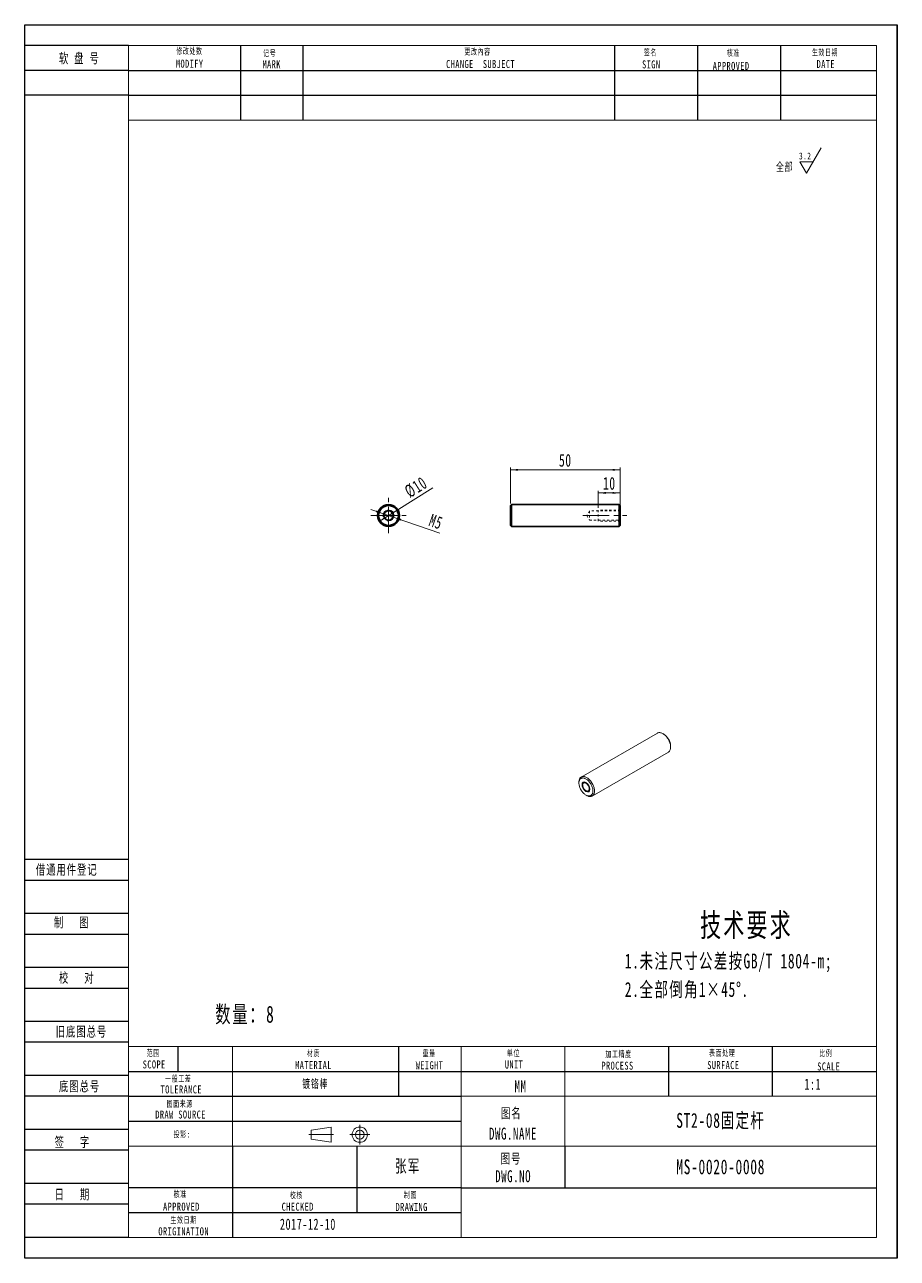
# Model space of a CAD drawing. Header units: millimetres. Extents: x 440 to 2654, y -10 to 563.
# Drawn here: x 1347 to 1744, y 2 to 563 of the extents above; entities that cross this region are included whole.
import ezdxf

# ---------------------------------------------------------------- set-up
doc = ezdxf.new("R2010")
doc.units = ezdxf.units.MM
for name, pattern in [('AD_LTYPE3 0 mm', [16, 11, -1, 1, -1, 1, -1]), ('点画线', [18, 12, -2, 2, -2]), ('虚线', [2, 1, -1])]:
    doc.linetypes.add(name, pattern=pattern)
doc.layers.get('0').update_dxf_attribs({"lineweight": 35})
for name, color, linetype, lineweight in [('ACAD0', 7, 'Continuous', 0), ('ACADA-定位3-标高', 171, 'Continuous', 0), ('ACADA-构件3-柱砼', 9, 'Continuous', 0), ('ACADA-构件8-屋面', 7, 'Continuous', 0), ('EB0', 7, 'Continuous', 35), ('中心线层', 1, '点画线', 18), ('尺寸线层', 3, 'Continuous', 18), ('虚线层', 6, '虚线', 18)]:
    doc.layers.add(name, color=color, linetype=linetype, lineweight=lineweight)
doc.styles.add('标准', font='', dxfattribs={"width": 0.667})
doc.styles.get('标准').set_extended_font_data('宋体')
doc.dimstyles.new('标准', dxfattribs={"dimtxt": 5.779688, "dimasz": 3.5, "dimexe": 1, "dimexo": 1, "dimgap": 1.209086, "dimtad": 1, "dimdsep": 46, "dimtxsty": '标准', "dimblk": '_CAXARROW', "dimcen": 0, "dimdle": 7, "dimazin": 2, "dimtfac": 0.707107, "dimtdec": 3, "dimtmove": 0, "dimatfit": 3, "dimfxl": 0, "dimfrac": 2, "dimtolj": 1, "dimarcsym": 0})

# ---------------------------------------------------------------- blocks, each defined once
blk = doc.blocks.new('*X5')
at = {"layer": '尺寸线层', "linetype": 'Continuous', "lineweight": 18}
for p, q in [((6.49, -1.41), (13.14, 10.09)), ((3.48, 3.82), (9.51, 3.82)), ((6.49, -1.41), (3.48, 3.82))]:
    blk.add_line(p, q, dxfattribs=at)
at = {"layer": '尺寸线层', "linetype": 'Continuous', "lineweight": 18, "line_spacing_factor": 1.15057, "style": '标准'}
for s, insert, char_height, width, attachment_point in [('\\T1.1;3.2', (8.68, 6.41), 3.116, 6.8178, 6), ('\\T1.1;全部', (-3.47, 1.27), 3.853, 17.1639, 5)]:
    blk.add_mtext(s, dxfattribs=dict(at, insert=insert, char_height=char_height, width=width, attachment_point=attachment_point))
blk = doc.blocks.new('*X31')
at = {"layer": '尺寸线层', "linetype": 'Continuous', "lineweight": 18}
for points in [[(1517.01, 342.79), (1514.27, 340.56), (1513.81, 341.3)], [(1508.53, 337.49), (1511.73, 338.97), (1511.27, 339.71)]]:
    blk.add_hatch(color=0, dxfattribs=at).paths.add_polyline_path(points, flags=0)
at = {"layer": '尺寸线层', "color": 0, "linetype": 'Continuous', "lineweight": 18}
blk.add_line((1532.92, 352.73), (1508.53, 337.49), dxfattribs=at)
at = {"layer": '尺寸线层', "color": 0, "linetype": 'Continuous', "lineweight": 18, "insert": (1525.23, 353), "char_height": 5.7797, "width": 18.1582, "attachment_point": 5, "rotation": 31.9995, "line_spacing_factor": 1.15057, "style": '标准'}
blk.add_mtext('\\T1.1;%%C10', dxfattribs=at)
blk = doc.blocks.new('_CAXARROW')
blk.add_hatch(color=0).paths.add_polyline_path([(0, 0), (-1, 0.125), (-1, -0.125)], flags=0)
blk = doc.blocks.new('*X32')
at = {"layer": '尺寸线层', "linetype": 'Continuous', "lineweight": 18}
for points in [[(1568.17, 360.91), (1571.67, 361.35), (1571.67, 360.48)], [(1618.17, 360.91), (1614.67, 361.35), (1614.67, 360.48)]]:
    blk.add_hatch(color=0, dxfattribs=at).paths.add_polyline_path(points, flags=0)
at = {"layer": '尺寸线层', "color": 0, "linetype": 'Continuous', "lineweight": 18}
for p, q in [((1568.17, 345.64), (1568.17, 361.91)), ((1568.17, 360.91), (1618.17, 360.91)), ((1618.17, 345.64), (1618.17, 361.91))]:
    blk.add_line(p, q, dxfattribs=at)
at = {"layer": '尺寸线层', "color": 0, "linetype": 'Continuous', "lineweight": 18, "insert": (1593.17, 365.22), "char_height": 5.78, "width": 8.2177, "attachment_point": 5, "line_spacing_factor": 1.15057, "style": '标准'}
blk.add_mtext('\\T1.1;50', dxfattribs=at)
blk = doc.blocks.new('*X33')
at = {"layer": '尺寸线层', "linetype": 'Continuous', "lineweight": 18}
for points in [[(1608.17, 350.41), (1611.67, 350.85), (1611.67, 349.98)], [(1618.17, 350.41), (1614.67, 350.85), (1614.67, 349.98)]]:
    blk.add_hatch(color=0, dxfattribs=at).paths.add_polyline_path(points, flags=0)
at = {"layer": '尺寸线层', "color": 0, "linetype": 'Continuous', "lineweight": 18}
for p, q in [((1608.17, 343.64), (1608.17, 351.41)), ((1608.17, 350.41), (1618.17, 350.41)), ((1618.17, 343.64), (1618.17, 351.41))]:
    blk.add_line(p, q, dxfattribs=at)
at = {"layer": '尺寸线层', "color": 0, "linetype": 'Continuous', "lineweight": 18, "insert": (1613.17, 354.72), "char_height": 5.78, "width": 8.2177, "attachment_point": 5, "line_spacing_factor": 1.15057, "style": '标准'}
blk.add_mtext('\\T1.1;10', dxfattribs=at)
blk = doc.blocks.new('*X34')
at = {"layer": '尺寸线层', "linetype": 'Continuous', "lineweight": 18}
for points in [[(1510.41, 340.95), (1506.95, 341.67), (1507.24, 342.5)], [(1515.13, 339.33), (1518.3, 337.78), (1518.59, 338.6)]]:
    blk.add_hatch(color=0, dxfattribs=at).paths.add_polyline_path(points, flags=0)
at = {"layer": '尺寸线层', "color": 0, "linetype": 'Continuous', "lineweight": 18}
blk.add_line((1536.08, 332.14), (1504.73, 342.9), dxfattribs=at)
at = {"layer": '尺寸线层', "color": 0, "linetype": 'Continuous', "lineweight": 18, "insert": (1534.32, 337.3), "char_height": 5.78, "width": 11.0137, "attachment_point": 5, "rotation": 341.06, "line_spacing_factor": 1.15057, "style": '标准'}
blk.add_mtext('\\T1.1;M5', dxfattribs=at)

msp = doc.modelspace()

# ---------------------------------------------------------------- linework, layer by layer
at = {"layer": 'ACAD0', "linetype": 'Continuous', "lineweight": 0}
for p, q in [((1394.535, 11.631), (1394.535, 554.008)), ((1394.535, 554.008), (1734.701, 554.008)), ((1734.701, 554.008), (1734.701, 11.631)), ((1394.535, 519.991), (1734.701, 519.991)), ((1394.535, 98.563), (1734.701, 98.563)), ((1441.78, 53.207), (1441.78, 98.563)), ((1545.72, 11.631), (1545.72, 98.563)), ((1592.965, 53.207), (1592.965, 98.563)), ((1545.72, 75.885), (1734.701, 75.885)), ((1394.535, 53.207), (1734.701, 53.207)), ((1394.535, 11.631), (1734.701, 11.631))]:
    msp.add_line(p, q, dxfattribs=at)
at = {"layer": 'ACAD0', "color": 7, "linetype": 'Continuous', "lineweight": 15}
for p, q in [((1635.035, 241.17), (1600.387, 221.168)), ((1637.889, 240.718), (1637.535, 240.922)), ((1605.386, 212.508), (1640.035, 232.51)), ((1641.07, 234.799), (1641.07, 235.207)), ((1599.351, 218.879), (1599.351, 218.471)), ((1602.532, 212.96), (1602.886, 212.756))]:
    msp.add_line(p, q, dxfattribs=at)
for points in [[(1641.07, 234.799), (1641.058, 235.153), (1641.019, 235.518), (1640.956, 235.894), (1640.868, 236.276), (1640.756, 236.662), (1640.621, 237.049), (1640.464, 237.435), (1640.286, 237.817), (1640.087, 238.192), (1639.871, 238.556), (1639.637, 238.909), (1639.388, 239.246), (1639.126, 239.567), (1638.853, 239.867), (1638.57, 240.146), (1638.28, 240.401), (1637.984, 240.63), (1637.685, 240.832), (1637.385, 241.006), (1637.086, 241.149), (1636.79, 241.261), (1636.499, 241.341), (1636.216, 241.389), (1635.943, 241.404), (1635.681, 241.387), (1635.432, 241.336), (1635.199, 241.253), (1635.035, 241.17)], [(1599.351, 218.879), (1599.364, 219.218), (1599.402, 219.54), (1599.465, 219.842), (1599.553, 220.123), (1599.665, 220.38), (1599.8, 220.611), (1599.957, 220.815), (1600.136, 220.991), (1600.334, 221.137), (1600.551, 221.251), (1600.784, 221.334), (1601.033, 221.385), (1601.295, 221.402), (1601.568, 221.387), (1601.851, 221.339), (1602.142, 221.259), (1602.437, 221.147), (1602.736, 221.004), (1603.037, 220.83), (1603.336, 220.628), (1603.631, 220.399), (1603.922, 220.144), (1604.205, 219.865), (1604.478, 219.565), (1604.74, 219.244), (1604.989, 218.907), (1605.222, 218.554), (1605.439, 218.19), (1605.637, 217.815), (1605.816, 217.433), (1605.973, 217.047), (1606.108, 216.66), (1606.22, 216.274), (1606.308, 215.892), (1606.371, 215.516), (1606.409, 215.151), (1606.422, 214.797)], [(1605.715, 214.797), (1605.702, 215.134), (1605.664, 215.483), (1605.6, 215.841), (1605.512, 216.205), (1605.4, 216.573), (1605.265, 216.942), (1605.107, 217.308), (1604.929, 217.668), (1604.732, 218.02), (1604.517, 218.361), (1604.286, 218.689), (1604.041, 218.999), (1603.784, 219.291), (1603.516, 219.561), (1603.241, 219.808), (1602.96, 220.029), (1602.676, 220.222), (1602.39, 220.387), (1602.106, 220.522), (1601.825, 220.625), (1601.55, 220.696), (1601.282, 220.735), (1601.025, 220.74), (1600.78, 220.712), (1600.549, 220.652), (1600.334, 220.559), (1600.137, 220.435), (1599.959, 220.28), (1599.801, 220.095), (1599.666, 219.883), (1599.554, 219.645), (1599.466, 219.382), (1599.402, 219.097), (1599.364, 218.793), (1599.351, 218.471), (1599.364, 218.134), (1599.402, 217.785), (1599.466, 217.427), (1599.554, 217.063), (1599.666, 216.695), (1599.801, 216.326), (1599.959, 215.96), (1600.137, 215.6), (1600.334, 215.248), (1600.549, 214.906), (1600.78, 214.579), (1601.025, 214.269), (1601.282, 213.977), (1601.55, 213.707), (1601.825, 213.46), (1602.106, 213.239), (1602.39, 213.046), (1602.676, 212.881), (1602.96, 212.746), (1603.241, 212.643), (1603.516, 212.572), (1603.784, 212.533), (1604.041, 212.528), (1604.286, 212.555), (1604.517, 212.616), (1604.732, 212.709), (1604.929, 212.833), (1605.107, 212.988), (1605.265, 213.172), (1605.4, 213.385), (1605.512, 213.623), (1605.6, 213.886), (1605.664, 214.17), (1605.702, 214.475), (1605.715, 214.797)], [(1604.018, 215.777), (1604.005, 216.008), (1603.967, 216.25), (1603.905, 216.498), (1603.819, 216.749), (1603.711, 216.998), (1603.583, 217.24), (1603.437, 217.472), (1603.275, 217.69), (1603.101, 217.89), (1602.917, 218.068), (1602.727, 218.222), (1602.533, 218.349), (1602.339, 218.446), (1602.149, 218.512), (1601.965, 218.546), (1601.79, 218.548), (1601.629, 218.516), (1601.483, 218.453), (1601.355, 218.358), (1601.247, 218.234), (1601.161, 218.082), (1601.099, 217.906), (1601.061, 217.708), (1601.048, 217.491), (1601.061, 217.26), (1601.099, 217.018), (1601.161, 216.77), (1601.247, 216.519), (1601.355, 216.27), (1601.483, 216.028), (1601.629, 215.795), (1601.79, 215.578), (1601.965, 215.378), (1602.149, 215.2), (1602.339, 215.046), (1602.533, 214.919), (1602.727, 214.822), (1602.917, 214.756), (1603.101, 214.722), (1603.275, 214.72), (1603.437, 214.752), (1603.583, 214.815), (1603.711, 214.91), (1603.819, 215.034), (1603.905, 215.186), (1603.967, 215.362), (1604.005, 215.56), (1604.018, 215.777)], [(1606.422, 214.797), (1606.409, 214.458), (1606.371, 214.136), (1606.308, 213.834), (1606.22, 213.554), (1606.108, 213.297), (1605.973, 213.065), (1605.816, 212.861), (1605.637, 212.685), (1605.439, 212.54), (1605.222, 212.425), (1604.989, 212.342), (1604.74, 212.291), (1604.478, 212.274), (1604.205, 212.289), (1603.922, 212.337), (1603.631, 212.417), (1603.336, 212.529), (1603.037, 212.672), (1602.886, 212.756)]]:
    msp.add_lwpolyline(points, dxfattribs=at)
at = {"layer": 'ACAD0', "color": 7, "linetype": 'Continuous', "lineweight": 0}
msp.add_lwpolyline([(1602.533, 214.593), (1601.856, 215.139), (1601.283, 215.912), (1600.9, 216.796), (1600.765, 217.654), (1600.9, 218.358), (1601.283, 218.799), (1601.856, 218.91), (1602.533, 218.675), (1603.209, 218.129), (1603.783, 217.356), (1604.166, 216.472), (1604.301, 215.613), (1604.166, 214.91), (1603.783, 214.469), (1603.209, 214.357), (1602.533, 214.593)], dxfattribs=at)
msp.add_arc((1512.77, 340.138), 2.5, 255, 195, dxfattribs=at)
at = {"layer": 'ACAD0', "color": 7, "linetype": 'Continuous', "lineweight": 15}
for centre, radius, start, end in [((1634.197, 234.913), 6.88, 2.45145, 57.54317), ((1638.594, 234.541), 2.49, 305.35303, 5.95915)]:
    msp.add_arc(centre, radius, start, end, dxfattribs=at)
at = {"layer": 'ACADA-构件3-柱砼', "linetype": 'ByBlock', "lineweight": -2, "ltscale": 0.2}
for p, q in [((1347.29, 2.182), (1347.29, 563.457)), ((1347.29, 563.457), (1744.15, 563.457)), ((1744.15, 2.182), (1744.15, 563.457)), ((1744.15, 563.457), (1744.15, 2.182)), ((1394.535, 554.008), (1347.29, 554.008)), ((1445.56, 519.991), (1445.56, 554.008)), ((1473.907, 519.991), (1473.907, 554.008)), ((1615.643, 519.991), (1615.643, 554.008)), ((1653.439, 519.991), (1653.439, 554.008)), ((1691.235, 519.991), (1691.235, 554.008)), ((1394.535, 542.669), (1347.29, 542.669)), ((1394.535, 542.669), (1734.701, 542.669)), ((1394.535, 531.33), (1347.29, 531.33)), ((1394.535, 531.33), (1734.701, 531.33)), ((1394.535, 183.604), (1347.29, 183.604)), ((1394.535, 174.155), (1347.29, 174.155)), ((1394.535, 159.037), (1347.29, 159.037)), ((1394.535, 149.588), (1347.29, 149.588)), ((1394.535, 134.469), (1347.29, 134.469)), ((1394.535, 125.02), (1347.29, 125.02)), ((1394.535, 109.902), (1347.29, 109.902)), ((1394.535, 100.453), (1347.29, 100.453)), ((1416.951, 98.583), (1416.951, 87.224)), ((1517.373, 75.885), (1517.373, 98.563)), ((1640.21, 75.885), (1640.21, 98.563)), ((1687.456, 75.885), (1687.456, 98.563)), ((1394.535, 85.334), (1347.29, 85.334)), ((1394.535, 87.224), (1734.701, 87.224)), ((1394.535, 75.885), (1347.29, 75.885)), ((1394.535, 75.885), (1545.72, 75.885)), ((1394.535, 64.546), (1545.72, 64.546)), ((1394.535, 60.767), (1347.29, 60.767)), ((1394.535, 51.317), (1347.29, 51.317)), ((1441.78, 53.207), (1441.78, 11.631)), ((1498.475, 22.97), (1498.475, 53.207)), ((1592.965, 53.207), (1592.965, 34.309)), ((1394.535, 36.199), (1347.29, 36.199)), ((1545.72, 34.309), (1394.535, 34.309)), ((1545.72, 34.309), (1734.701, 34.309)), ((1394.535, 26.75), (1347.29, 26.75)), ((1394.535, 22.97), (1545.72, 22.97)), ((1394.535, 11.631), (1347.29, 11.631)), ((1744.15, 2.182), (1347.29, 2.182))]:
    msp.add_line(p, q, dxfattribs=at)
at = {"layer": 'ACADA-构件8-屋面', "linetype": 'Continuous', "lineweight": 18}
for p, q in [((1477.558, 60.425), (1486.663, 61.93)), ((1486.663, 61.93), (1486.663, 54.957)), ((1499.665, 53.895), (1499.665, 62.992)), ((1476.497, 58.444), (1487.725, 58.444)), ((1477.558, 60.425), (1477.558, 56.462)), ((1477.558, 56.462), (1486.663, 54.957)), ((1495.117, 58.444), (1504.213, 58.444))]:
    msp.add_line(p, q, dxfattribs=at)
for radius in [3.487, 1.981]:
    msp.add_circle((1499.665, 58.444), radius, dxfattribs=at)
at = {"layer": 'EB0'}
for p, q in [((1568.674, 345.138), (1568.174, 344.638)), ((1568.174, 335.638), (1568.174, 344.638)), ((1617.674, 345.138), (1568.674, 345.138)), ((1568.674, 345.138), (1568.674, 335.138)), ((1617.674, 335.138), (1617.674, 345.138)), ((1618.174, 344.638), (1617.674, 345.138)), ((1618.174, 344.638), (1618.174, 335.638)), ((1568.174, 335.638), (1568.674, 335.138)), ((1568.674, 335.138), (1617.674, 335.138)), ((1617.674, 335.138), (1618.174, 335.638))]:
    msp.add_line(p, q, dxfattribs=at)
for radius in [5, 4.5, 2.1]:
    msp.add_circle((1512.77, 340.138), radius, dxfattribs=at)
at = {"layer": '中心线层', "linetype": '点画线', "lineweight": 18}
for p, q in [((1512.77, 332.138), (1512.77, 348.138)), ((1504.77, 340.138), (1520.77, 340.138)), ((1601.174, 340.138), (1621.174, 340.138))]:
    msp.add_line(p, q, dxfattribs=at)
at = {"layer": '虚线层', "color": 6, "linetype": '虚线', "lineweight": 18}
for p, q in [((1608.174, 342.638), (1608.174, 337.638)), ((1618.174, 342.638), (1608.174, 342.638)), ((1604.174, 342.238), (1602.912, 340.138)), ((1602.912, 340.138), (1604.174, 338.038)), ((1604.174, 342.238), (1604.174, 338.038)), ((1618.174, 342.238), (1604.174, 342.238)), ((1604.174, 338.038), (1618.174, 338.038)), ((1618.174, 337.638), (1608.174, 337.638))]:
    msp.add_line(p, q, dxfattribs=at)

# ---------------------------------------------------------------- block references
at = {"layer": 'ACAD0'}
msp.add_blockref('*X5', (1696.362, 497.275), dxfattribs=at)

# ---------------------------------------------------------------- texts
at = {"layer": 'ACADA-定位3-标高', "linetype": 'Continuous', "lineweight": 18, "line_spacing_factor": 1.15057, "style": '标准'}
for s, insert, char_height, width, attachment_point in [('\\T1.1;数量：8', (1433.915, 108.513), 7.7149, 39.4258, 7), ('\\T1.1;ST2-08固定杆', (1663.833, 64.546), 6.74297, 141.73595, 5), ('\\T1.1;MS-0020-0008', (1663.833, 43.758), 6.74297, 141.73595, 5), ('\\T1.1;2017-12-10', (1463.369, 15.077), 5.09884, 39.173, 7)]:
    msp.add_mtext(s, dxfattribs=dict(at, insert=insert, char_height=char_height, width=width, attachment_point=attachment_point))
at = {"layer": 'ACADA-定位3-标高', "linetype": 'AD_LTYPE3 0 mm', "lineweight": 0, "insert": (1701.875, 78.772), "char_height": 5.0972, "width": 10.86809, "attachment_point": 7, "line_spacing_factor": 1.15057, "style": '标准'}
msp.add_mtext('\\T1.1;1:1', dxfattribs=at)
at = {"layer": 'ACADA-构件8-屋面', "linetype": 'Continuous', "lineweight": 18, "line_spacing_factor": 1.15057, "style": '标准'}
for s, insert, char_height, width, attachment_point in [('\\T1.1;软 盘 号', (1362.872, 550.467), 4.55105, 24.99156, 1), ('\\T1.1;修改处数', (1422.216, 551.296), 2.9127, 20.72747, 5), ('\\T1.1;记号', (1458.692, 550.299), 2.9127, 14.51074, 5), ('\\T1.1;更改內容', (1553.263, 551.038), 2.9127, 39.39579, 5), ('\\T1.1;签名', (1631.858, 550.704), 2.9127, 14.51074, 5), ('\\T1.1;核准', (1669.587, 550.449), 2.9127, 18.65925, 5), ('\\T1.1;生效日期', (1711.266, 550.7), 2.9127, 16.57895, 5), ('\\T1.1;MODIFY', (1422.319, 545.672), 3.64084, 16.59104, 5), ('\\T1.1;MARK', (1459.602, 545.449), 3.6408, 12.44253, 5), ('\\T1.1;CHANGE  SUBJECT', (1554.617, 545.526), 3.64084, 35.25937, 5), ('\\T1.1;SIGN', (1632.243, 545.359), 3.6408, 12.44253, 5), ('\\T1.1;APPROVED', (1668.553, 544.649), 3.64084, 16.59104, 5), ('\\T1.1;DATE', (1711.633, 545.526), 3.6408, 12.44253, 5), ('\\T1.1;借通用件登记', (1352.386, 181.292), 4.55105, 42.94074, 1), ('\\T1.1;制   图', (1360.58, 157.31), 4.55105, 24.99156, 1), ('\\T1.1;校   对', (1362.872, 132.125), 4.55105, 24.99156, 1), ('\\T1.1;旧底图总号', (1361.408, 107.601), 4.55105, 71.28793, 1), ('\\T1.1;范围', (1405.791, 95.454), 2.9127, 9.1903, 5), ('\\T1.1;材质', (1478.634, 95.325), 2.9127, 15.00191, 5), ('\\T1.1;重量', (1531.214, 95.338), 2.9127, 16.93912, 5), ('\\T1.1;单位', (1569.598, 95.422), 2.9127, 13.06471, 5), ('\\T1.1;加工精度', (1617.364, 94.94), 2.9127, 18.38439, 5), ('\\T1.1;表面处理', (1664.501, 95.491), 2.9127, 18.38439, 5), ('\\T1.1;比例', (1711.602, 95.367), 2.9127, 16.69126, 5), ('\\T1.1;SCOPE', (1406.186, 90.361), 3.64084, 10.49631, 5), ('\\T1.1;MATERIAL', (1478.642, 90.078), 3.64084, 15.39209, 5), ('\\T1.1;WEIGHT', (1531.389, 90.005), 3.64084, 15.29033, 5), ('\\T1.1;UNIT', (1569.819, 90.339), 3.6408, 11.00889, 5), ('\\T1.1;PROCESS', (1616.885, 89.813), 3.64084, 14.67599, 5), ('\\T1.1;SURFACE', (1665.013, 90.071), 3.64084, 14.57424, 5), ('\\T1.1;SCALE', (1712.946, 89.448), 3.64084, 15.13391, 5), ('\\T1.1;一般工差', (1417.112, 83.774), 2.9127, 20.32159, 5), ('\\T1.1;底图总号', (1362.872, 82.744), 4.5511, 24.99156, 1), ('\\T1.1;TOLERANCE', (1418.497, 78.997), 3.64084, 18.44864, 5), ('\\T1.1;   MM', (1568.706, 80.367), 5.46126, 22.34339, 5), ('\\T1.1;图面来源', (1417.803, 72.333), 2.9127, 24.196, 5), ('\\T1.1;图名', (1568.574, 68.013), 4.5511, 13.78546, 5), ('\\T1.1;签   字', (1360.892, 57.376), 4.55105, 24.99156, 1), ('\\T1.1;投影:', (1418.863, 58.466), 2.9127, 108.913, 5), ('\\T1.1;张军', (1521.504, 43.847), 5.772, 75.59251, 5), ('\\T1.1;图号', (1568.442, 47.304), 4.5511, 22.50287, 5), ('\\T1.1;日   期', (1360.892, 33.564), 4.55105, 24.99156, 1), ('\\T1.1;核准', (1418.021, 31.257), 2.9127, 16.93912, 5), ('\\T1.1;校核', (1470.871, 30.759), 2.9127, 15.00191, 5), ('\\T1.1;制图', (1522.745, 30.884), 2.9127, 18.87632, 5), ('\\T1.1;APPROVED', (1418.56, 25.645), 3.64084, 17.02023, 5), ('\\T1.1;CHECKED', (1471.458, 25.645), 3.64084, 14.67599, 5), ('\\T1.1;DRAWING', (1523.258, 25.52), 3.64084, 14.1672, 5), ('\\T1.1;生效日期', (1419.555, 19.472), 2.9127, 24.196, 5), ('\\T1.1;ORIGINATION', (1419.59, 14.421), 3.64084, 20.5743, 5)]:
    msp.add_mtext(s, dxfattribs=dict(at, insert=insert, char_height=char_height, width=width, attachment_point=attachment_point))
at = {"layer": '尺寸线层', "linetype": 'Continuous', "lineweight": 18, "line_spacing_factor": 1.15057, "style": '标准'}
for s, insert, char_height, width, attachment_point in [('\\T1.1;技术要求', (1654.441, 159.105), 10.5373, 72.72313, 1), ('\\T1.1;1.未注尺寸公差按GB/T 1804-m;\\P2.全部倒角1×45%%D.', (1620.211, 140.816), 6.74297, 128.95196, 1), ('\\T1.1;镀铬棒', (1479.437, 81.374), 3.8483, 40.53202, 5), ('\\T1.1;DRAW SOURCE', (1418.174, 67.572), 3.64084, 47.21285, 5), ('\\T1.1;DWG.NAME', (1569.342, 58.877), 5.46126, 47.24532, 5), ('\\T1.1;DWG.NO', (1569.441, 39.513), 5.46126, 47.44838, 5)]:
    msp.add_mtext(s, dxfattribs=dict(at, insert=insert, char_height=char_height, width=width, attachment_point=attachment_point))

# ---------------------------------------------------------------- dimensions: what is measured, and where the dimension line sits
at = {"layer": '尺寸线层'}
for base, p1, p2, picture, middle in [((1618.174, 360.915), (1568.174, 344.638), (1618.174, 344.638), '*X32', (1593.174, 360.915)), ((1618.174, 350.414), (1608.174, 342.638), (1618.174, 342.638), '*X33', (1613.174, 350.414))]:
    dim = msp.add_linear_dim(base=base, p1=p1, p2=p2, dimstyle='标准', override={"dimsah": 1, "dimtfill": 1, "dimtzin": 8}, dxfattribs=at)
    dim.commit()
    dim.dimension.update_dxf_attribs({"geometry": picture, "text_midpoint": middle})
dim = msp.add_diameter_dim_2p(p1=(1508.53, 337.488), p2=(1517.01, 342.787), dimstyle='标准', override={"dimpost": '%%C<>', "dimsah": 1, "dimtmove": 2, "dimtfill": 1, "dimtzin": 8}, dxfattribs=at)
dim.commit()
dim.dimension.update_dxf_attribs({"geometry": '*X31', "text_midpoint": (1527.511, 349.349), "dimtype": 163})
dim = msp.add_diameter_dim_2p(p1=(1510.405, 340.949), p2=(1515.134, 339.326), text='M5', dimstyle='标准', override={"dimpost": '%%C<>', "dimsah": 1, "dimtmove": 2, "dimtfill": 1}, dxfattribs=at)
dim.commit()
dim.dimension.update_dxf_attribs({"geometry": '*X34', "text_midpoint": (1532.922, 333.223), "dimtype": 163})

doc.saveas('drawing.dxf')
